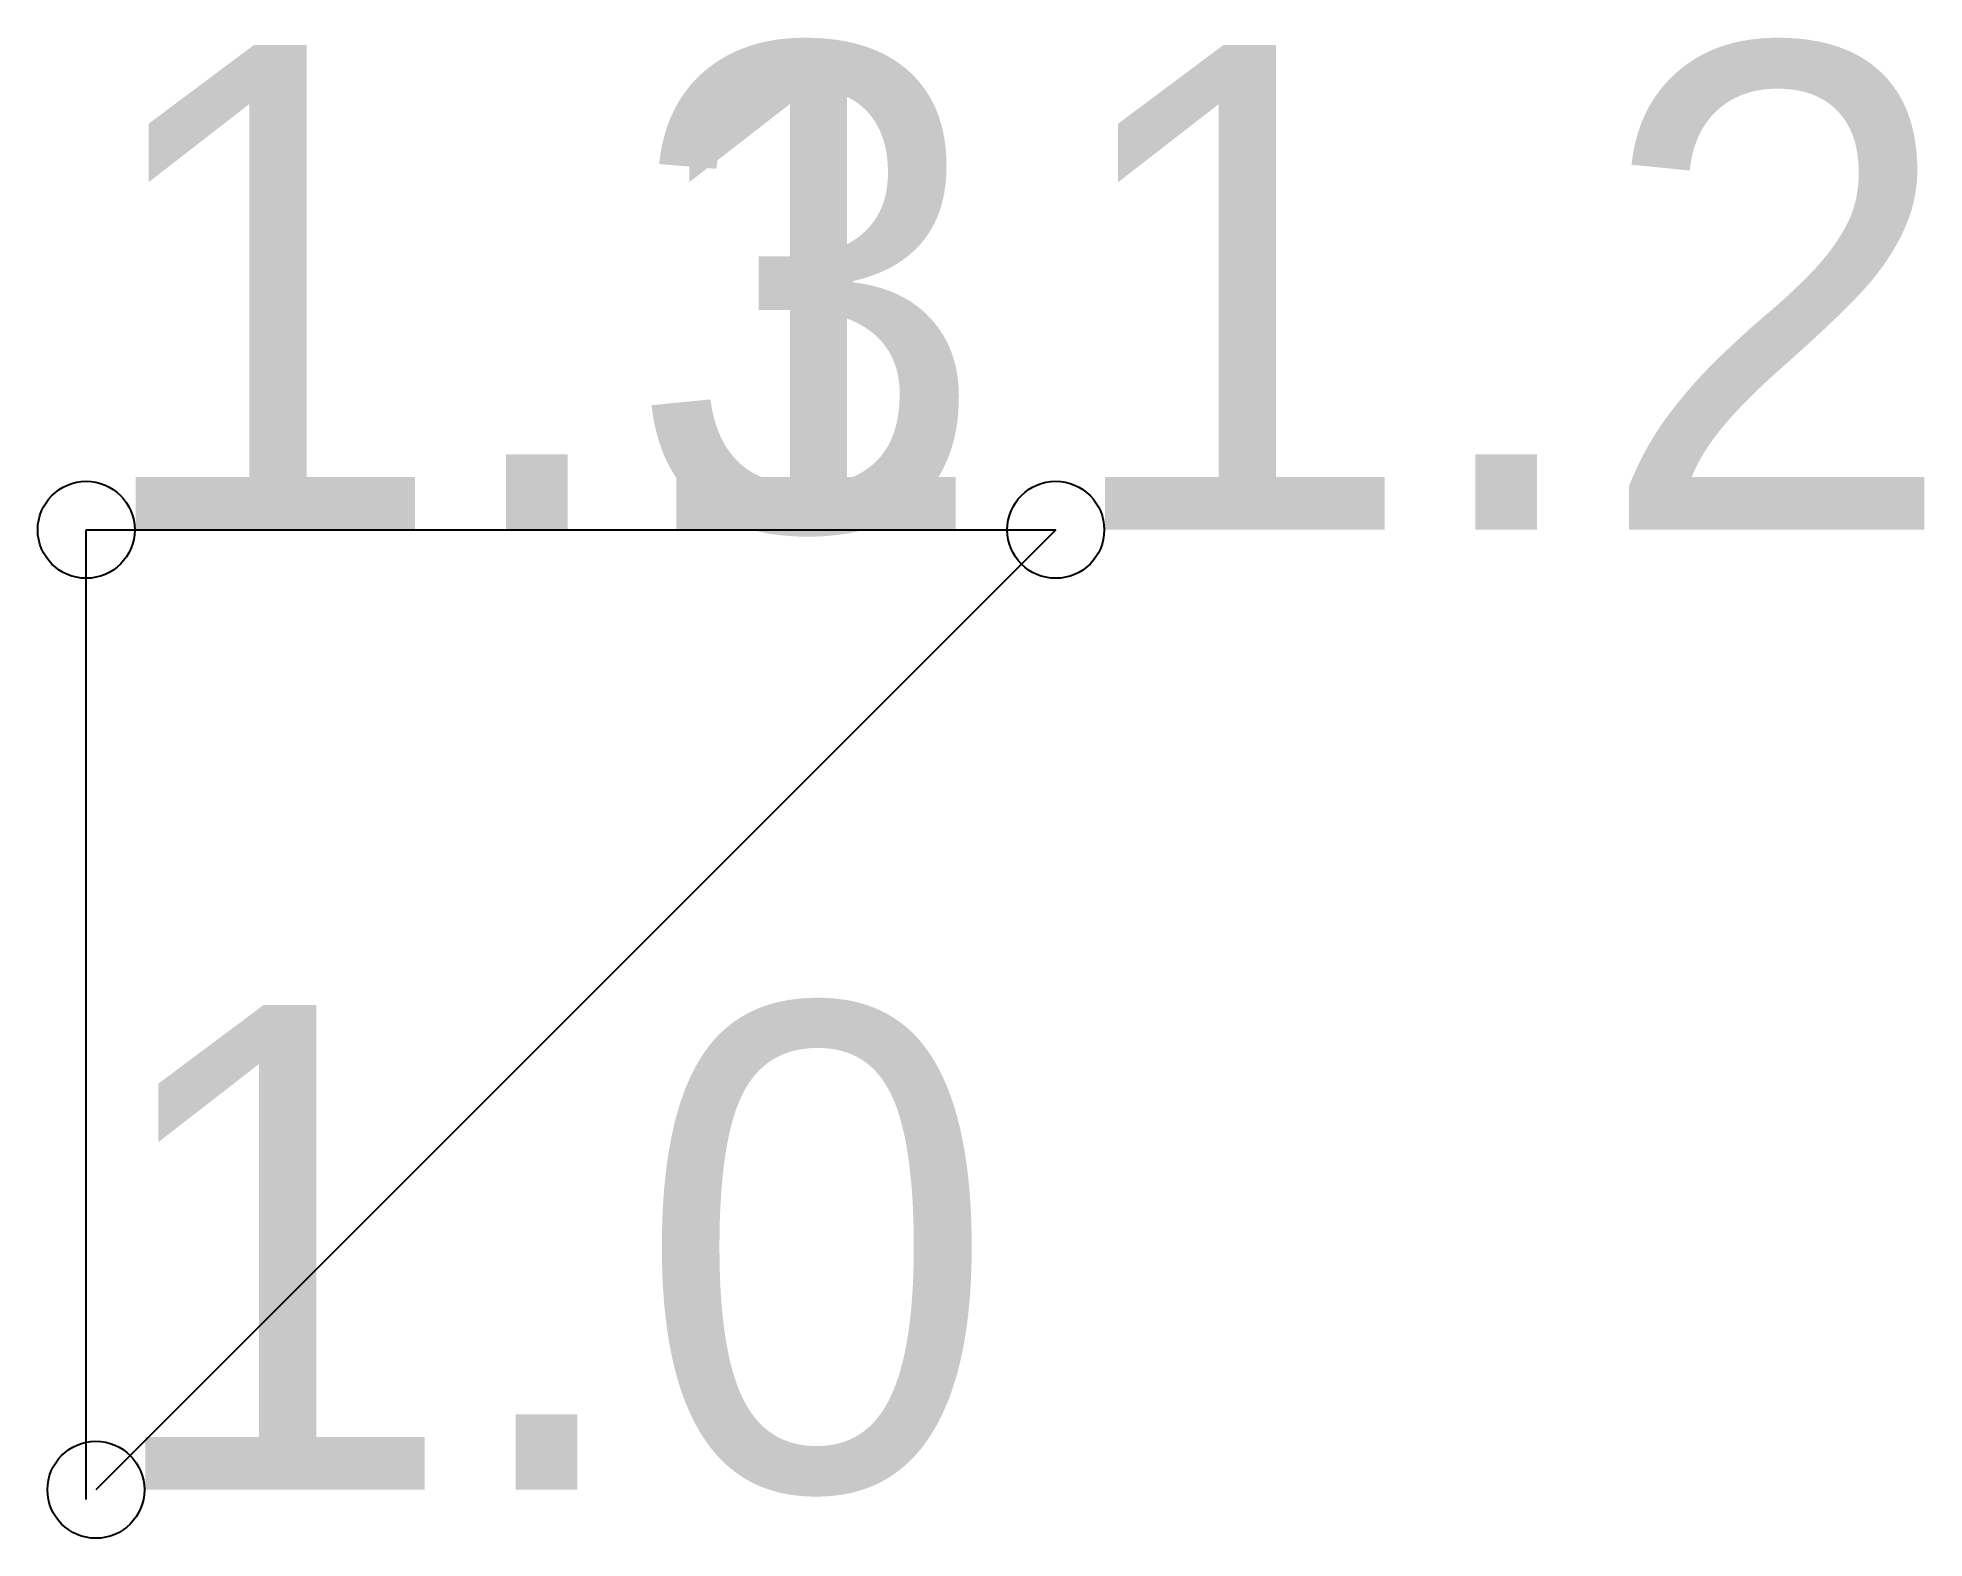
# Model space of a CAD drawing. Header units: millimetres. Extents: x -0.1 to 3.79, y -0.08 to 3.01.
import ezdxf

# ---------------------------------------------------------------- set-up
doc = ezdxf.new("R2010")
doc.units = ezdxf.units.MM

msp = doc.modelspace()

# ---------------------------------------------------------------- linework, layer by layer
at = {"layer": 'Shots', "color": 30}
for p, q in [((0, 2), (2, 2)), ((0, 0), (0, 2)), ((2, 2), (0.02, 0.02))]:
    msp.add_line(p, q, dxfattribs=at)
at = {"layer": 'Shots', "color": 1}
for p, q in [((0, 2), (2, 2)), ((0, 0), (0, 2))]:
    msp.add_line(p, q, dxfattribs=at)
at = {"layer": 'Shots', "color": 30}
for centre in [(0, 2), (2, 2), (0.02, 0.02)]:
    msp.add_circle(centre, 0.1, dxfattribs=at)
at = {"layer": 'Shots', "color": 1}
for centre in [(0, 2), (2, 2)]:
    msp.add_circle(centre, 0.1, dxfattribs=at)

# ---------------------------------------------------------------- texts
at = {"layer": 'Label'}
for s, p in [('1.3', (0, 2)), ('1.1', (0, 2)), ('1.2', (2, 2)), ('1.2', (2, 2)), ('1.0', (0.02, 0.02))]:
    msp.add_text(s, height=1, dxfattribs=at).set_placement(p)

doc.saveas('drawing.dxf')
